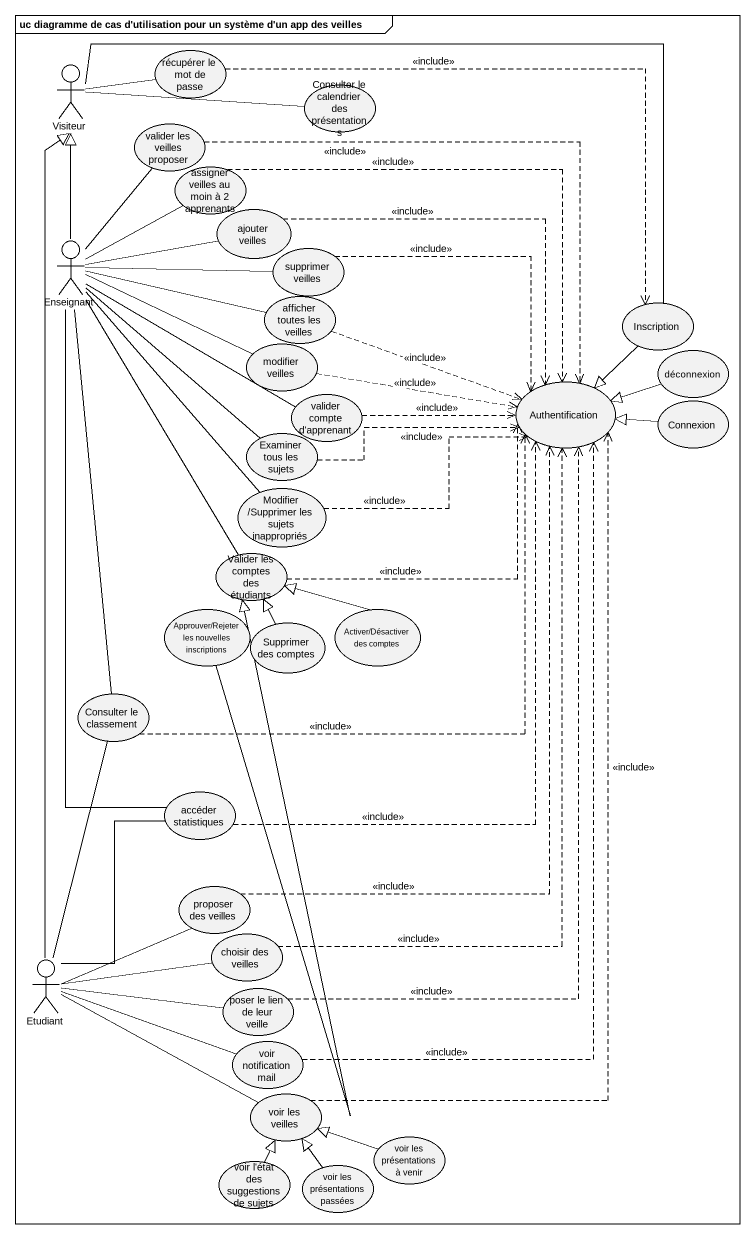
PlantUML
@startuml
mainframe uc diagramme de cas d'utilisation pour un système d'un app des veilles
usecase "récupérer le mot de passe" as récupérer_le_mot_de_passe
actor Visiteur
usecase "Consulter le calendrier des présentations" as Consulter_le_calendrier_des
usecase "valider les veilles proposer" as valider_les_veilles_proposer
usecase "assigner veilles au moin à 2 apprenants" as assigner_veilles_au_moin_à
usecase "ajouter veilles" as ajouter_veilles
actor Enseignant
usecase "supprimer veilles" as supprimer_veilles
usecase "afficher toutes les veilles" as afficher_toutes_les_veilles
usecase Inscription
usecase "modifier veilles" as modifier_veilles
usecase déconnexion
usecase "valider compte d'apprenant" as valider_compte_d_apprenant
usecase Authentification
usecase "Examiner tous les sujets" as Examiner_tous_les_sujets
usecase Connexion
usecase "Modifier /Supprimer les sujets inappropriés" as Modifier_Supprimer_les
usecase "Valider les comptes des étudiants" as Valider_les_comptes_des
usecase "Approuver/Rejeter les nouvelles inscriptions" as Approuver_Rejeter_les
usecase "Activer/Désactiver des comptes" as Activer_Désactiver_des
usecase "Supprimer des comptes" as Supprimer_des_comptes
usecase "Consulter le classement" as Consulter_le_classement
usecase "accéder statistiques" as accéder_statistiques
usecase "proposer des veilles" as proposer_des_veilles
usecase "choisir des veilles" as choisir_des_veilles
actor Etudiant
usecase "poser le lien de leur veille" as poser_le_lien_de_leur_veille
usecase "voir notification mail" as voir_notification_mail
usecase "voir les veilles" as voir_les_veilles
usecase "voir l'état des suggestions de sujets" as voir_l_état_des_suggestions
usecase "voir les présentations passées" as voir_les_présentations
usecase "voir les présentations à venir" as voir_les_présentations_à
récupérer_le_mot_de_passe .right.> Inscription : <<include>>
Visiteur -right- récupérer_le_mot_de_passe
Visiteur -right- Consulter_le_calendrier_des
Visiteur -right- Inscription
valider_les_veilles_proposer ..> Authentification : <<include>>
assigner_veilles_au_moin_à ..> Authentification : <<include>>
ajouter_veilles .right.> Authentification : <<include>>
Enseignant -up-|> Visiteur
Enseignant -up- valider_les_veilles_proposer
Enseignant -up- assigner_veilles_au_moin_à
Enseignant -right- ajouter_veilles
Enseignant -right- supprimer_veilles
Enseignant -right- afficher_toutes_les_veilles
Enseignant -right- modifier_veilles
Enseignant -right- valider_compte_d_apprenant
Enseignant -- Examiner_tous_les_sujets
Enseignant -- Modifier_Supprimer_les
Enseignant -- Valider_les_comptes_des
Enseignant -- Consulter_le_classement
Enseignant -- accéder_statistiques
supprimer_veilles .right.> Authentification : <<include>>
afficher_toutes_les_veilles .right.> Authentification : <<include>>
Inscription --|> Authentification
modifier_veilles .right.> Authentification : <<include>>
déconnexion -left-|> Authentification
valider_compte_d_apprenant .right.> Authentification : <<include>>
Examiner_tous_les_sujets .right.> Authentification : <<include>>
Connexion -left-|> Authentification
Modifier_Supprimer_les .right.> Authentification : <<include>>
Valider_les_comptes_des .right.> Authentification : <<include>>
Approuver_Rejeter_les -up-|> Valider_les_comptes_des
Activer_Désactiver_des -left-|> Valider_les_comptes_des
Supprimer_des_comptes -up-|> Valider_les_comptes_des
Consulter_le_classement .up.> Authentification : <<include>>
accéder_statistiques .up.> Authentification : <<include>>
proposer_des_veilles .up.> Authentification : <<include>>
choisir_des_veilles .up.> Authentification : <<include>>
Etudiant -up-|> Visiteur
Etudiant -up- Consulter_le_classement
Etudiant -up- accéder_statistiques
Etudiant -right- proposer_des_veilles
Etudiant -right- choisir_des_veilles
Etudiant -right- poser_le_lien_de_leur_veille
Etudiant -right- voir_notification_mail
Etudiant -right- voir_les_veilles
poser_le_lien_de_leur_veille .up.> Authentification : <<include>>
voir_notification_mail .up.> Authentification : <<include>>
voir_les_veilles .up.> Authentification : <<include>>
voir_l_état_des_suggestions -up-|> voir_les_veilles
voir_les_présentations -up-|> voir_les_veilles
voir_les_présentations_à -left-|> voir_les_veilles
@enduml
